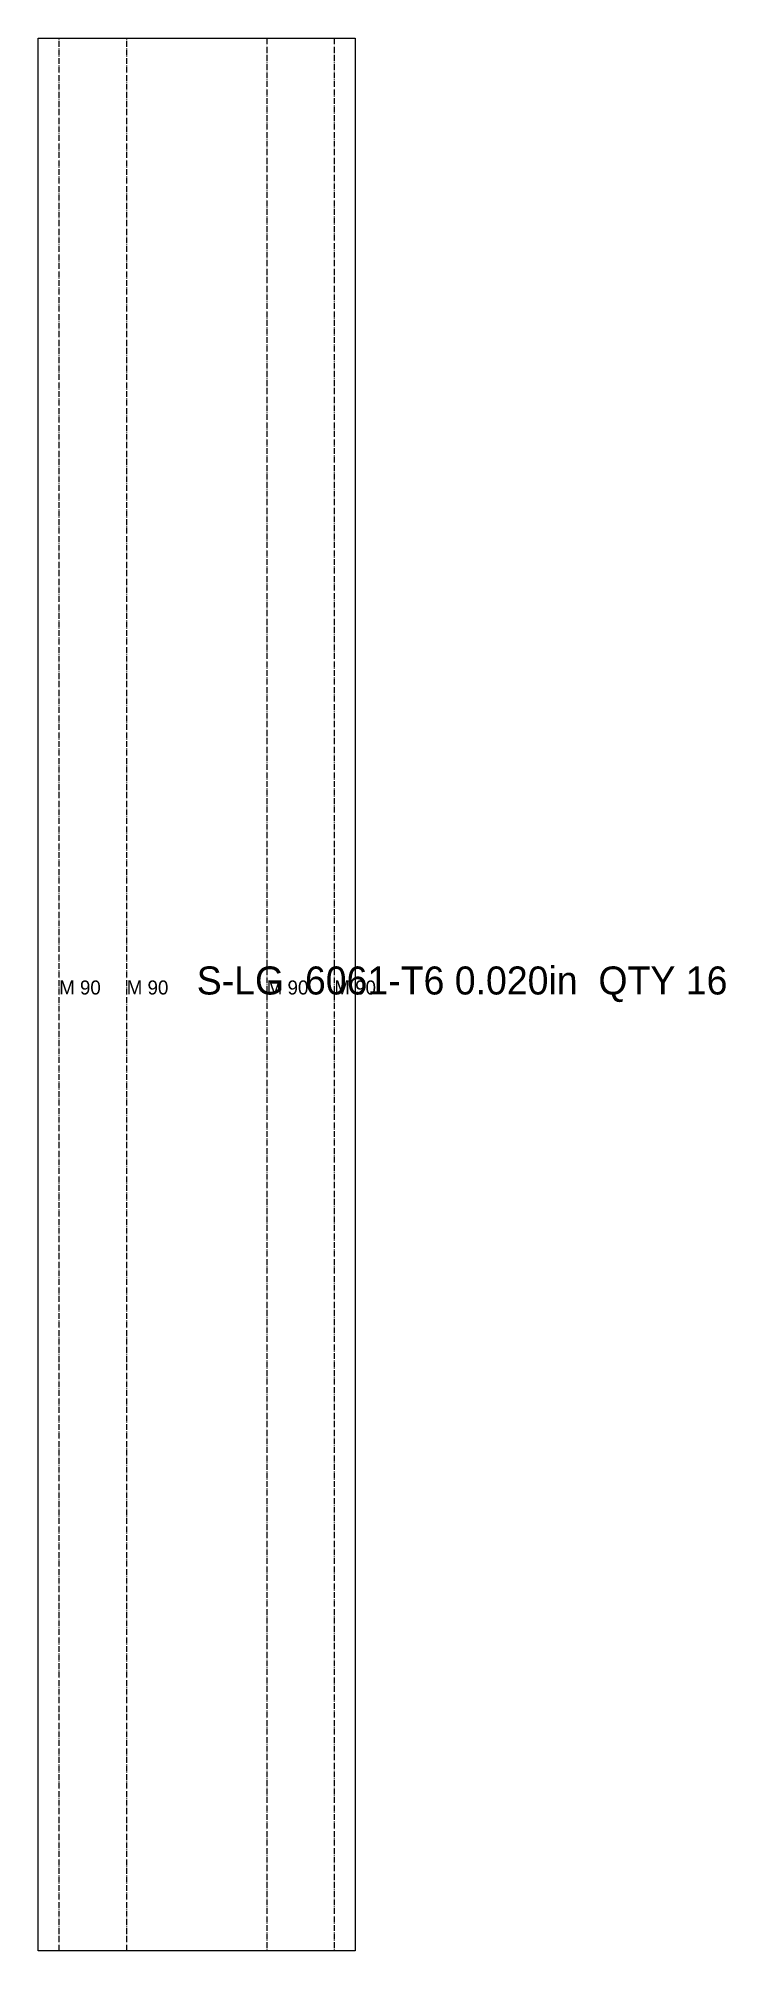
# Model space of a CAD drawing. Header units: millimetres. Extents: x -38 to 257, y 0 to 819.
import ezdxf

# ---------------------------------------------------------------- set-up
doc = ezdxf.new("R2010")
doc.units = ezdxf.units.MM
doc.linetypes.add('DASHDOT', pattern=[3.556, 2.54, -0.508, 0, -0.508])
for name, color, linetype in [('CUT', 7, 'CONTINUOUS'), ('ETCH', 8, 'CONTINUOUS'), ('MOUNTAIN', 5, 'DASHDOT')]:
    doc.layers.add(name, color=color, linetype=linetype)

msp = doc.modelspace()

# ---------------------------------------------------------------- linework, layer by layer
at = {"layer": 'CUT'}
msp.add_lwpolyline([(97.94, 819), (97.94, 0), (-37.94, 0), (-37.94, 819), (97.94, 819)], close=True, dxfattribs=at)
at = {"layer": 'MOUNTAIN'}
for p, q in [((-28.97, 0), (-28.97, 819)), ((0, 0), (0, 819)), ((60, 819), (60, 0)), ((88.97, 819), (88.97, 0))]:
    msp.add_line(p, q, dxfattribs=at)

# ---------------------------------------------------------------- texts
at = {"layer": 'ETCH'}
for s, height, p in [('S-LG  6061-T6 0.020in  QTY 16', 12, (30, 409.5)), ('M 90', 6, (-28.97, 409.5)), ('M 90', 6, (0, 409.5)), ('M 90', 6, (60, 409.5)), ('M 90', 6, (88.97, 409.5))]:
    msp.add_text(s, height=height, dxfattribs=at).set_placement(p)

doc.saveas('drawing.dxf')
